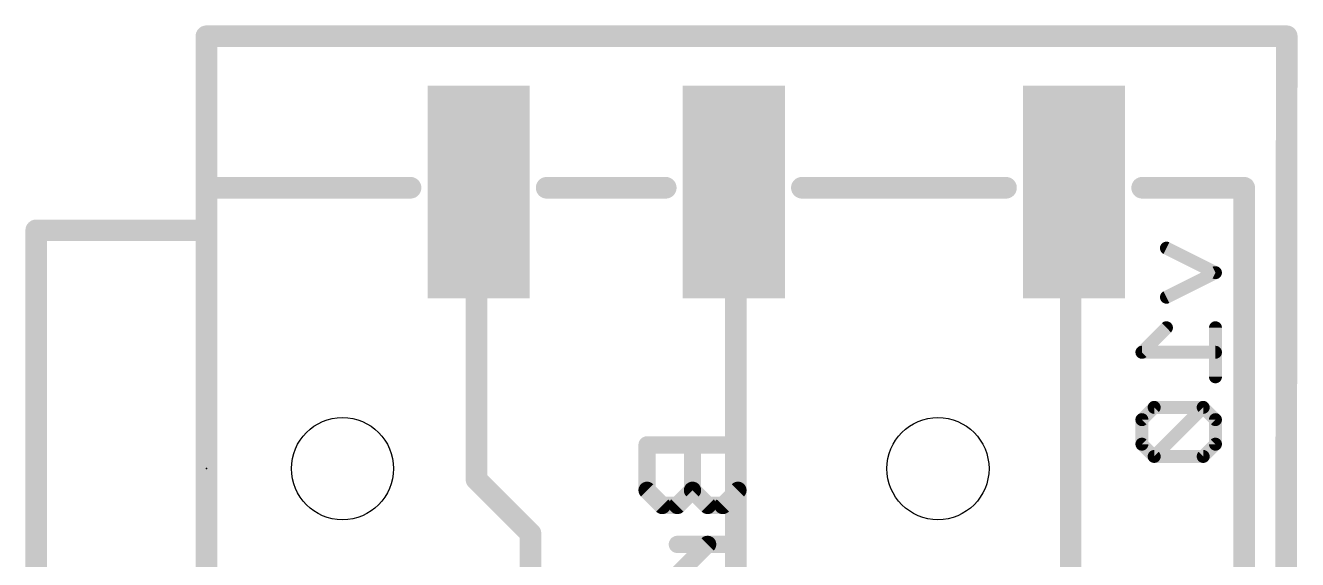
# Model space of a CAD drawing. Extents: x -3.8 to 12.8, y -11.4 to 17.9.
# Drawn here: x -2.13 to 12.83, y 11.63 to 17.91 of the extents above; entities that cross this region are included whole.
import ezdxf

# ---------------------------------------------------------------- set-up
doc = ezdxf.new("R2010")
doc.units = 0
for name, color, linetype in [('1', 12, 'CONTINUOUS'), ('16', 132, 'CONTINUOUS'), ('20', 53, 'CONTINUOUS'), ('21', 41, 'CONTINUOUS'), ('22', 40, 'CONTINUOUS'), ('23', 53, 'CONTINUOUS'), ('51', 53, 'CONTINUOUS')]:
    doc.layers.add(name, color=color, linetype=linetype)

# ---------------------------------------------------------------- blocks, each defined once
blk = doc.blocks.new('RECT')
blk.add_solid([(-0.5, -0.5), (0.5, -0.5), (-0.5, 0.5), (0.5, 0.5)])

msp = doc.modelspace()

# ---------------------------------------------------------------- linework, layer by layer
at = {"layer": '1'}
for points, const_width in [([(0, 0), (0, 17.78)], 0.2032), ([(0, 17.78), (12.7, 17.78)], 0.2032), ([(12.7, 17.78), (12.7, 0)], 0.2032), ([(3.175, 15.925), (3.2, 15.95)], 0.254), ([(3.175, 12.573), (3.175, 15.925)], 0.254), ([(6.223, 15.927), (6.2, 15.95)], 0.254), ([(6.223, 15.927), (6.223, 2.667)], 0.254), ([(10.16, 15.91), (10.2, 15.95)], 0.254), ([(10.16, 15.91), (10.16, 1.27)], 0.254), ([(3.81, 11.938), (3.175, 12.573)], 0.254), ([(3.81, 2.54), (3.81, 11.938)], 0.254)]:
    msp.add_lwpolyline(points, dxfattribs=dict(at, const_width=const_width))
for points, const_width in [([(0.0508, 17.78, 1), (-0.0508, 17.78)], 0.1016), ([(0, 17.8308, 1), (0, 17.7292)], 0.1016), ([(12.7508, 17.78, 1), (12.6492, 17.78)], 0.1016), ([(12.7, 17.7292, 1), (12.7, 17.8308)], 0.1016), ([(3.2385, 15.925, 1), (3.1115, 15.925)], 0.127), ([(3.1301, 15.9699, 1), (3.2199, 15.8801)], 0.127), ([(3.2449, 15.9051, 1), (3.1551, 15.9949)], 0.127), ([(6.2449, 15.9949, 1), (6.1551, 15.9051)], 0.127), ([(6.2865, 15.927, 1), (6.1595, 15.927)], 0.127), ([(6.1781, 15.8821, 1), (6.2679, 15.9719)], 0.127), ([(10.2235, 15.91, 1), (10.0965, 15.91)], 0.127), ([(10.1151, 15.9549, 1), (10.2049, 15.8651)], 0.127), ([(10.2449, 15.9051, 1), (10.1551, 15.9949)], 0.127), ([(3.2199, 12.6179, 1), (3.1301, 12.5281)], 0.127), ([(3.1115, 12.573, 1), (3.2385, 12.573)], 0.127), ([(3.8735, 11.938, 1), (3.7465, 11.938)], 0.127), ([(3.7651, 11.8931, 1), (3.8549, 11.9829)], 0.127)]:
    msp.add_lwpolyline(points, format="xyb", dxfattribs=dict(at, const_width=const_width))
at = {"layer": '16'}
for points, const_width in [([(0, 0), (0, 17.78)], 0.2032), ([(0, 17.78), (12.7, 17.78)], 0.2032), ([(12.7, 17.78), (12.7, 0)], 0.2032), ([(11.2856, 15.2908), (11.8618, 15.0027)], 0.1524), ([(11.8618, 15.0027), (11.2856, 14.7146)], 0.1524), ([(11.2856, 14.3553), (10.9975, 14.0672)], 0.1524), ([(11.8618, 14.3553), (11.8618, 13.7791)], 0.1524), ([(10.9975, 14.0672), (11.8618, 14.0672)], 0.1524), ([(11.1415, 13.4198), (10.9975, 13.2757)], 0.1524), ([(11.7177, 13.4198), (11.1415, 13.4198)], 0.1524), ([(11.7177, 13.4198), (11.1415, 12.8435)], 0.1524), ([(11.8618, 13.2757), (11.7177, 13.4198)], 0.1524), ([(10.9975, 13.2757), (10.9975, 12.9876)], 0.1524), ([(11.8618, 12.9876), (11.8618, 13.2757)], 0.1524), ([(10.9975, 12.9876), (11.1415, 12.8435)], 0.1524), ([(11.7177, 12.8435), (11.8618, 12.9876)], 0.1524), ([(11.1415, 12.8435), (11.7177, 12.8435)], 0.1524)]:
    msp.add_lwpolyline(points, dxfattribs=dict(at, const_width=const_width))
for points, const_width in [([(0.0508, 17.78, 1), (-0.0508, 17.78)], 0.1016), ([(0, 17.8308, 1), (0, 17.7292)], 0.1016), ([(12.7508, 17.78, 1), (12.6492, 17.78)], 0.1016), ([(12.7, 17.7292, 1), (12.7, 17.8308)], 0.1016), ([(11.3026, 15.3249, 1), (11.2685, 15.2567)], 0.0762), ([(11.8788, 14.9686, 1), (11.8448, 15.0368)], 0.0762), ([(11.8448, 14.9686, 1), (11.8788, 15.0368)], 0.0762), ([(11.2685, 14.7487, 1), (11.3026, 14.6805)], 0.0762), ([(11.3125, 14.3283, 1), (11.2586, 14.3822)], 0.0762), ([(11.8999, 14.3553, 1), (11.8237, 14.3553)], 0.0762), ([(10.9705, 14.0941, 1), (11.0244, 14.0402)], 0.0762), ([(10.9975, 14.1053, 1), (10.9975, 14.0291)], 0.0762), ([(11.8618, 14.0291, 1), (11.8618, 14.1053)], 0.0762), ([(11.8237, 13.7791, 1), (11.8999, 13.7791)], 0.0762), ([(11.1415, 13.4579, 1), (11.1415, 13.3817)], 0.0762), ([(11.1685, 13.3928, 1), (11.1146, 13.4467)], 0.0762), ([(11.7447, 13.4467, 1), (11.6908, 13.3928)], 0.0762), ([(11.7447, 13.3928, 1), (11.6908, 13.4467)], 0.0762), ([(11.7177, 13.3817, 1), (11.7177, 13.4579)], 0.0762), ([(11.0356, 13.2757, 1), (10.9594, 13.2757)], 0.0762), ([(10.9705, 13.3026, 1), (11.0244, 13.2488)], 0.0762), ([(11.8999, 13.2757, 1), (11.8237, 13.2757)], 0.0762), ([(11.8349, 13.2488, 1), (11.8887, 13.3026)], 0.0762), ([(11.0244, 13.0145, 1), (10.9705, 12.9607)], 0.0762), ([(10.9594, 12.9876, 1), (11.0356, 12.9876)], 0.0762), ([(11.8237, 12.9876, 1), (11.8999, 12.9876)], 0.0762), ([(11.8887, 12.9607, 1), (11.8349, 13.0145)], 0.0762), ([(11.1415, 12.8816, 1), (11.1415, 12.8054)], 0.0762), ([(11.1146, 12.8705, 1), (11.1685, 12.8166)], 0.0762), ([(11.1146, 12.8166, 1), (11.1685, 12.8705)], 0.0762), ([(11.6908, 12.8705, 1), (11.7447, 12.8166)], 0.0762), ([(11.7177, 12.8054, 1), (11.7177, 12.8816)], 0.0762)]:
    msp.add_lwpolyline(points, format="xyb", dxfattribs=dict(at, const_width=const_width))
at = {"layer": '20', "const_width": 0.254}
for points in [[(12.7, 17.78), (0, 17.78)], [(0, 17.78), (0, 0)], [(12.68, 0), (12.7, 17.78)]]:
    msp.add_lwpolyline(points, dxfattribs=at)
at = {"layer": '20', "const_width": 0.127}
for points in [[(0, 17.8435, 1), (0, 17.7165)], [(0.0635, 17.78, 1), (-0.0635, 17.78)], [(12.7635, 17.7799, 1), (12.6365, 17.7801)], [(12.7, 17.7165, 1), (12.7, 17.8435)]]:
    msp.add_lwpolyline(points, format="xyb", dxfattribs=at)
at = {"layer": '20'}
for centre in [(1.6, 12.7), (8.6, 12.7)]:
    msp.add_circle(centre, 0.6, dxfattribs=at)
at = {"layer": '21', "const_width": 0.254}
for points in [[(0.5, 16), (2.4, 16)], [(4, 16), (5.4, 16)], [(7, 16), (9.4, 16)], [(12.2, 16), (11, 16)], [(12.2, 16), (12.2, 9.4)]]:
    msp.add_lwpolyline(points, dxfattribs=at)
at = {"layer": '21', "const_width": 0.127}
for points in [[(0.5, 16.0635, 1), (0.5, 15.9365)], [(2.4, 15.9365, 1), (2.4, 16.0635)], [(4, 16.0635, 1), (4, 15.9365)], [(5.4, 15.9365, 1), (5.4, 16.0635)], [(7, 16.0635, 1), (7, 15.9365)], [(9.4, 15.9365, 1), (9.4, 16.0635)], [(11, 16.0635, 1), (11, 15.9365)], [(12.2635, 16, 1), (12.1365, 16)], [(12.2, 15.9365, 1), (12.2, 16.0635)]]:
    msp.add_lwpolyline(points, format="xyb", dxfattribs=at)
at = {"layer": '22', "const_width": 0.2032}
for points in [[(6.2484, 12.9794), (5.1807, 12.9794)], [(5.1807, 12.9794), (5.1807, 12.4455)], [(5.7145, 12.9794), (5.7145, 12.4455)], [(6.2484, 12.4455), (6.2484, 12.9794)], [(5.1807, 12.4455), (5.3586, 12.2676)], [(5.5366, 12.2676), (5.7145, 12.4455)], [(5.7145, 12.4455), (5.8925, 12.2676)], [(6.0705, 12.2676), (6.2484, 12.4455)], [(5.3586, 12.2676), (5.5366, 12.2676)], [(5.8925, 12.2676), (6.0705, 12.2676)], [(6.2484, 11.81), (5.5366, 11.81)], [(5.8925, 11.81), (5.5366, 11.4541)]]:
    msp.add_lwpolyline(points, dxfattribs=at)
at = {"layer": '22', "const_width": 0.1016}
for points in [[(5.1807, 13.0302, 1), (5.1807, 12.9286)], [(5.2315, 12.9794, 1), (5.1299, 12.9794)], [(5.7653, 12.9794, 1), (5.6637, 12.9794)], [(6.2992, 12.9794, 1), (6.1976, 12.9794)], [(6.2484, 12.9286, 1), (6.2484, 13.0302)], [(5.2166, 12.4815, 1), (5.1448, 12.4096)], [(5.1299, 12.4455, 1), (5.2315, 12.4455)], [(5.7505, 12.4815, 1), (5.6786, 12.4096)], [(5.6637, 12.4455, 1), (5.7653, 12.4455)], [(5.7505, 12.4096, 1), (5.6786, 12.4815)], [(6.1976, 12.4455, 1), (6.2992, 12.4455)], [(6.2843, 12.4096, 1), (6.2125, 12.4815)], [(5.3586, 12.3184, 1), (5.3586, 12.2168)], [(5.3227, 12.2317, 1), (5.3946, 12.3035)], [(5.5007, 12.3035, 1), (5.5725, 12.2317)], [(5.5366, 12.2168, 1), (5.5366, 12.3184)], [(5.8925, 12.3184, 1), (5.8925, 12.2168)], [(5.8566, 12.2317, 1), (5.9284, 12.3035)], [(6.0345, 12.3035, 1), (6.1064, 12.2317)], [(6.0705, 12.2168, 1), (6.0705, 12.3184)], [(5.5366, 11.8608, 1), (5.5366, 11.7592)], [(5.9284, 11.7741, 1), (5.8566, 11.8459)], [(6.2484, 11.7592, 1), (6.2484, 11.8608)]]:
    msp.add_lwpolyline(points, format="xyb", dxfattribs=at)
at = {"layer": '23'}
msp.add_point((0, 12.7), dxfattribs=at)
at = {"layer": '51', "const_width": 0.254}
for points in [[(0.5, 16), (0, 16)], [(0, 16), (0, 15.5)], [(0, 15.5), (-2, 15.5)], [(-2, 15.5), (-2, 9.9)], [(0, 15.5), (0, 9.9)]]:
    msp.add_lwpolyline(points, dxfattribs=at)
at = {"layer": '51', "const_width": 0.127}
for points in [[(0, 16.0635, 1), (0, 15.9365)], [(0.0635, 16, 1), (-0.0635, 16)], [(0.5, 15.9365, 1), (0.5, 16.0635)], [(-2, 15.5635, 1), (-2, 15.4365)], [(-1.9365, 15.5, 1), (-2.0635, 15.5)], [(0.0635, 15.5, 1), (-0.0635, 15.5)], [(-0.0635, 15.5, 1), (0.0635, 15.5)], [(0, 15.4365, 1), (0, 15.5635)]]:
    msp.add_lwpolyline(points, format="xyb", dxfattribs=at)

# ---------------------------------------------------------------- block references
at = {"layer": '1', "xscale": 1.2, "yscale": 2.5, "rotation": 180}
msp.add_blockref('RECT', (3.2, 15.95), dxfattribs=at)
at = {"layer": '1', "xscale": 1.2, "yscale": 2.5}
for p in [(6.2, 15.95), (10.2, 15.95)]:
    msp.add_blockref('RECT', p, dxfattribs=at)

doc.saveas('drawing.dxf')
